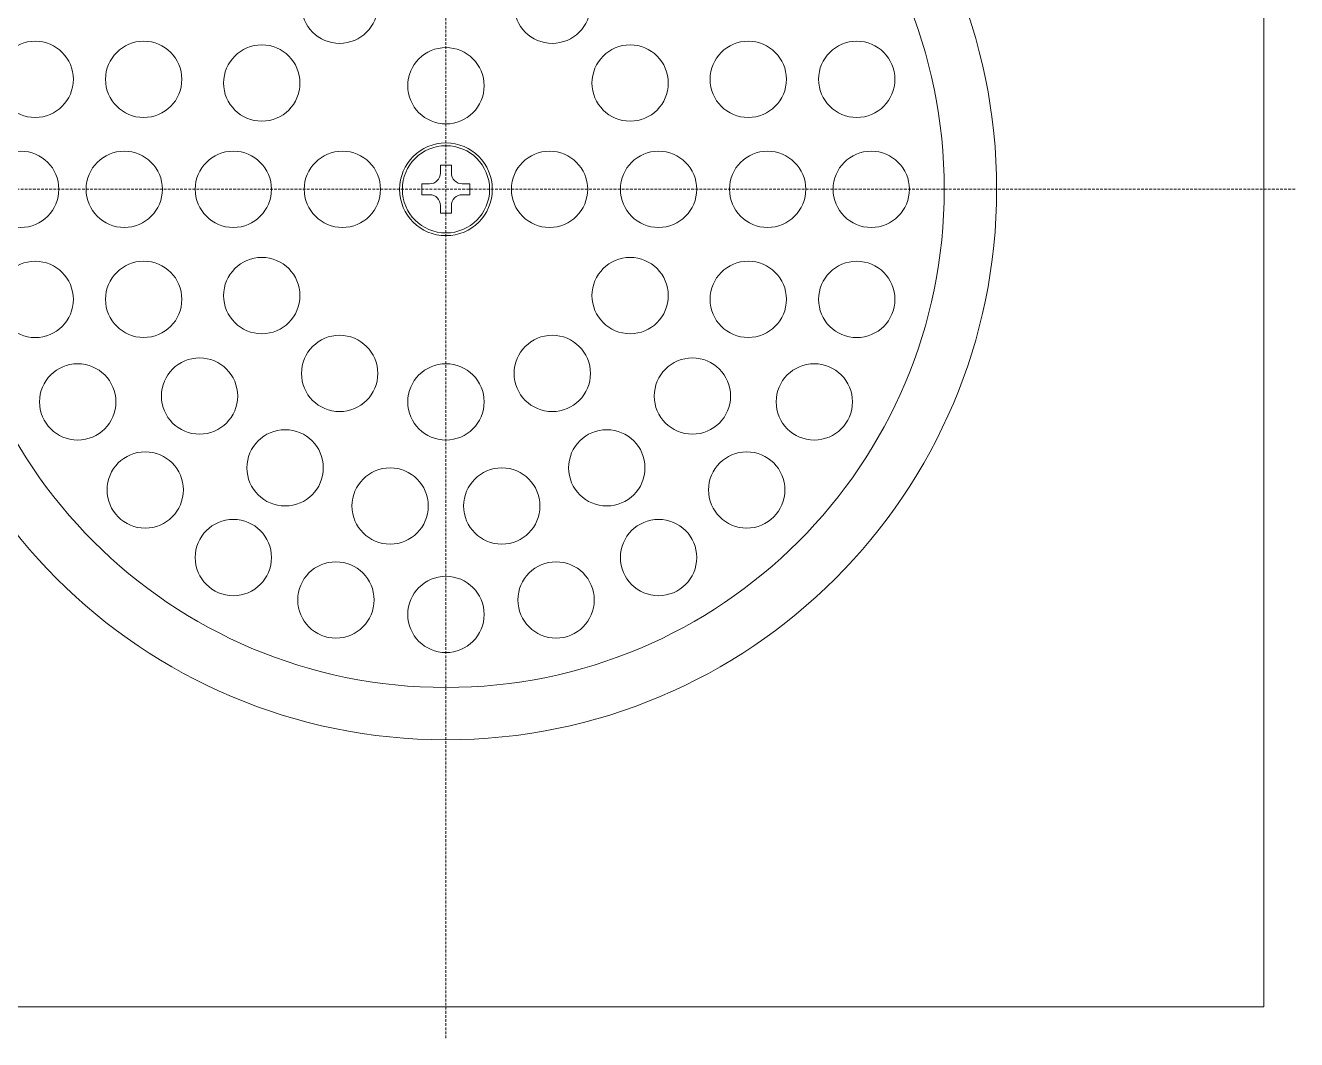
# Model space of a CAD drawing. Header units: millimetres. Extents: x -8913 to 62688, y -13000 to 43000.
# Drawn here: x 39616 to 39732.6, y 16862 to 16955.1 of the extents above; entities that cross this region are included whole.
import ezdxf

# ---------------------------------------------------------------- set-up
doc = ezdxf.new("R2010")
doc.units = ezdxf.units.MM
doc.header["$MEASUREMENT"] = 0
doc.linetypes.add('1735 X DT-5BR-FFP$0$HIDDEN', pattern=[0.375, 0.25, -0.125])
doc.linetypes.add('HIDDEN', pattern=[0.375, 0.25, -0.125])
for name, color, linetype, lineweight in [('1735 X DT-5BR-FFP$0$N--DRAINPOINT', 251, 'Continuous', 18), ('N--DRAINPOINT', 251, 'Continuous', 18), ('Z--X-REF', 7, 'Continuous', 0)]:
    doc.layers.add(name, color=color, linetype=linetype, lineweight=lineweight)

# ---------------------------------------------------------------- blocks, each defined once
blk = doc.blocks.new('1735 X DT-5BR-FFP$0$FD_150x150')
at = {"layer": '1735 X DT-5BR-FFP$0$N--DRAINPOINT', "linetype": '1735 X DT-5BR-FFP$0$HIDDEN'}
for p, q in [((-25969.74, 12847.1), (-25969.74, 12691.1)), ((-26047.74, 12769.1), (-25891.74, 12769.1))]:
    blk.add_line(p, q, dxfattribs=at)
at = {"layer": '1735 X DT-5BR-FFP$0$N--DRAINPOINT', "ltscale": 5}
for p, q in [((-25894.74, 12844.1), (-25894.74, 12694.1)), ((-25970.24, 12771.3), (-25970.24, 12770.6)), ((-25970.24, 12771.3), (-25969.74, 12771.3)), ((-25969.24, 12771.3), (-25969.74, 12771.3)), ((-25969.24, 12771.3), (-25969.24, 12770.6)), ((-25971.94, 12769.6), (-25971.24, 12769.6)), ((-25971.94, 12769.6), (-25971.94, 12768.6)), ((-25967.54, 12769.6), (-25968.24, 12769.6)), ((-25967.54, 12769.6), (-25967.54, 12768.6)), ((-25971.94, 12768.6), (-25971.24, 12768.6)), ((-25967.54, 12768.6), (-25968.24, 12768.6)), ((-25919.24, 12769.1), (-25919.24, 12769.1)), ((-25970.24, 12767.6), (-25970.24, 12766.9)), ((-25970.24, 12766.9), (-25969.74, 12766.9)), ((-25969.24, 12766.9), (-25969.74, 12766.9)), ((-25969.24, 12767.6), (-25969.24, 12766.9)), ((-25894.74, 12694.1), (-25969.74, 12694.1)), ((-25917.24, 12694.1), (-25917.24, 12694.1))]:
    blk.add_line(p, q, dxfattribs=at)
at = {"layer": '1735 X DT-5BR-FFP$0$N--DRAINPOINT', "ltscale": 0.1}
for p, q in [((-25894.74, 12716.6), (-25894.74, 12716.6)), ((-26044.74, 12694.1), (-25969.74, 12694.1))]:
    blk.add_line(p, q, dxfattribs=at)
at = {"layer": '1735 X DT-5BR-FFP$0$N--DRAINPOINT', "ltscale": 5}
for points, knots in [([(-25969.74, 12819.6), (-25997.63, 12819.6), (-26020.24, 12796.99), (-26020.24, 12769.1), (-26020.24, 12741.21), (-25997.63, 12718.6), (-25969.74, 12718.6)], [0, 0, 0, 0, 1, 1, 1, 2, 2, 2, 2]), ([(-25969.74, 12718.6), (-25941.85, 12718.6), (-25919.24, 12741.21), (-25919.24, 12769.1), (-25919.24, 12796.99), (-25941.85, 12819.6), (-25969.74, 12819.6)], [0, 0, 0, 0, 1, 1, 1, 2, 2, 2, 2]), ([(-26015.44, 12769.1), (-26015.44, 12743.86), (-25994.98, 12723.4), (-25969.74, 12723.4), (-25944.5, 12723.4), (-25924.04, 12743.86), (-25924.04, 12769.1), (-25924.04, 12794.34), (-25944.5, 12814.8), (-25969.74, 12814.8), (-25994.98, 12814.8), (-26015.44, 12794.34), (-26015.44, 12769.1), (-26015.44, 12769.1), (-26015.44, 12769.1), (-26015.44, 12769.1)], [0, 0, 0, 0, 1, 1, 1, 2, 2, 2, 3, 3, 3, 4, 4, 4, 5, 5, 5, 5]), ([(-25982.99, 12785.98), (-25982.99, 12784.05), (-25981.42, 12782.49), (-25979.49, 12782.49), (-25977.56, 12782.49), (-25975.99, 12784.05), (-25975.99, 12785.98), (-25975.99, 12787.92), (-25977.56, 12789.48), (-25979.49, 12789.48), (-25981.42, 12789.48), (-25982.99, 12787.92), (-25982.99, 12785.98), (-25982.99, 12785.98), (-25982.99, 12785.98), (-25982.99, 12785.98)], [0, 0, 0, 0, 1, 1, 1, 2, 2, 2, 3, 3, 3, 4, 4, 4, 5, 5, 5, 5]), ([(-25963.49, 12785.98), (-25963.49, 12784.05), (-25961.92, 12782.49), (-25959.99, 12782.49), (-25958.05, 12782.49), (-25956.49, 12784.05), (-25956.49, 12785.98), (-25956.49, 12787.92), (-25958.05, 12789.48), (-25959.99, 12789.48), (-25961.92, 12789.48), (-25963.49, 12787.92), (-25963.49, 12785.98), (-25963.49, 12785.98), (-25963.49, 12785.98), (-25963.49, 12785.98)], [0, 0, 0, 0, 1, 1, 1, 2, 2, 2, 3, 3, 3, 4, 4, 4, 5, 5, 5, 5]), ([(-26010.91, 12779.19), (-26010.91, 12777.26), (-26009.34, 12775.69), (-26007.41, 12775.69), (-26005.48, 12775.69), (-26003.91, 12777.26), (-26003.91, 12779.19), (-26003.91, 12781.12), (-26005.48, 12782.69), (-26007.41, 12782.69), (-26009.34, 12782.69), (-26010.91, 12781.12), (-26010.91, 12779.19), (-26010.91, 12779.19), (-26010.91, 12779.19), (-26010.91, 12779.19)], [0, 0, 0, 0, 1, 1, 1, 2, 2, 2, 3, 3, 3, 4, 4, 4, 5, 5, 5, 5]), ([(-26000.96, 12779.19), (-26000.96, 12777.25), (-25999.39, 12775.69), (-25997.46, 12775.69), (-25995.52, 12775.69), (-25993.96, 12777.25), (-25993.96, 12779.19), (-25993.96, 12781.12), (-25995.52, 12782.69), (-25997.46, 12782.69), (-25999.39, 12782.69), (-26000.96, 12781.12), (-26000.96, 12779.19), (-26000.96, 12779.19), (-26000.96, 12779.19), (-26000.96, 12779.19)], [0, 0, 0, 0, 1, 1, 1, 2, 2, 2, 3, 3, 3, 4, 4, 4, 5, 5, 5, 5]), ([(-25990.13, 12778.85), (-25990.13, 12776.91), (-25988.56, 12775.35), (-25986.63, 12775.35), (-25984.69, 12775.35), (-25983.13, 12776.91), (-25983.13, 12778.85), (-25983.13, 12780.78), (-25984.69, 12782.35), (-25986.63, 12782.35), (-25988.56, 12782.35), (-25990.13, 12780.78), (-25990.13, 12778.85), (-25990.13, 12778.85), (-25990.13, 12778.85), (-25990.13, 12778.85)], [0, 0, 0, 0, 1, 1, 1, 2, 2, 2, 3, 3, 3, 4, 4, 4, 5, 5, 5, 5]), ([(-25973.24, 12778.6), (-25973.24, 12776.67), (-25971.67, 12775.1), (-25969.74, 12775.1), (-25967.81, 12775.1), (-25966.24, 12776.67), (-25966.24, 12778.6), (-25966.24, 12780.53), (-25967.81, 12782.1), (-25969.74, 12782.1), (-25971.67, 12782.1), (-25973.24, 12780.53), (-25973.24, 12778.6), (-25973.24, 12778.6), (-25973.24, 12778.6), (-25973.24, 12778.6)], [0, 0, 0, 0, 1, 1, 1, 2, 2, 2, 3, 3, 3, 4, 4, 4, 5, 5, 5, 5]), ([(-25956.35, 12778.85), (-25956.35, 12776.91), (-25954.78, 12775.35), (-25952.85, 12775.35), (-25950.92, 12775.35), (-25949.35, 12776.91), (-25949.35, 12778.85), (-25949.35, 12780.78), (-25950.92, 12782.35), (-25952.85, 12782.35), (-25954.78, 12782.35), (-25956.35, 12780.78), (-25956.35, 12778.85), (-25956.35, 12778.85), (-25956.35, 12778.85), (-25956.35, 12778.85)], [0, 0, 0, 0, 1, 1, 1, 2, 2, 2, 3, 3, 3, 4, 4, 4, 5, 5, 5, 5]), ([(-25945.52, 12779.19), (-25945.52, 12777.25), (-25943.95, 12775.69), (-25942.02, 12775.69), (-25940.08, 12775.69), (-25938.52, 12777.25), (-25938.52, 12779.19), (-25938.52, 12781.12), (-25940.08, 12782.69), (-25942.02, 12782.69), (-25943.95, 12782.69), (-25945.52, 12781.12), (-25945.52, 12779.19), (-25945.52, 12779.19), (-25945.52, 12779.19), (-25945.52, 12779.19)], [0, 0, 0, 0, 1, 1, 1, 2, 2, 2, 3, 3, 3, 4, 4, 4, 5, 5, 5, 5]), ([(-25935.57, 12779.19), (-25935.57, 12777.26), (-25934, 12775.69), (-25932.07, 12775.69), (-25930.13, 12775.69), (-25928.57, 12777.26), (-25928.57, 12779.19), (-25928.57, 12781.12), (-25930.13, 12782.69), (-25932.07, 12782.69), (-25934, 12782.69), (-25935.57, 12781.12), (-25935.57, 12779.19), (-25935.57, 12779.19), (-25935.57, 12779.19), (-25935.57, 12779.19)], [0, 0, 0, 0, 1, 1, 1, 2, 2, 2, 3, 3, 3, 4, 4, 4, 5, 5, 5, 5]), ([(-25973.99, 12769.1), (-25973.99, 12766.75), (-25972.08, 12764.85), (-25969.74, 12764.85), (-25967.39, 12764.85), (-25965.49, 12766.75), (-25965.49, 12769.1), (-25965.49, 12771.44), (-25967.39, 12773.35), (-25969.74, 12773.35), (-25972.08, 12773.35), (-25973.99, 12771.44), (-25973.99, 12769.1), (-25973.99, 12769.1), (-25973.99, 12769.1), (-25973.99, 12769.1)], [0, 0, 0, 0, 1, 1, 1, 2, 2, 2, 3, 3, 3, 4, 4, 4, 5, 5, 5, 5]), ([(-25973.74, 12769.1), (-25973.74, 12766.89), (-25971.95, 12765.1), (-25969.74, 12765.1), (-25967.53, 12765.1), (-25965.74, 12766.89), (-25965.74, 12769.1), (-25965.74, 12771.31), (-25967.53, 12773.1), (-25969.74, 12773.1), (-25971.95, 12773.1), (-25973.74, 12771.31), (-25973.74, 12769.1), (-25973.74, 12769.1), (-25973.74, 12769.1), (-25973.74, 12769.1)], [0, 0, 0, 0, 1, 1, 1, 2, 2, 2, 3, 3, 3, 4, 4, 4, 5, 5, 5, 5]), ([(-26012.24, 12769.1), (-26012.24, 12767.17), (-26010.67, 12765.6), (-26008.74, 12765.6), (-26006.8, 12765.6), (-26005.24, 12767.17), (-26005.24, 12769.1), (-26005.24, 12771.03), (-26006.8, 12772.6), (-26008.74, 12772.6), (-26010.67, 12772.6), (-26012.24, 12771.03), (-26012.24, 12769.1), (-26012.24, 12769.1), (-26012.24, 12769.1), (-26012.24, 12769.1)], [0, 0, 0, 0, 1, 1, 1, 2, 2, 2, 3, 3, 3, 4, 4, 4, 5, 5, 5, 5]), ([(-26002.74, 12769.1), (-26002.74, 12767.17), (-26001.17, 12765.6), (-25999.24, 12765.6), (-25997.31, 12765.6), (-25995.74, 12767.17), (-25995.74, 12769.1), (-25995.74, 12771.03), (-25997.31, 12772.6), (-25999.24, 12772.6), (-26001.17, 12772.6), (-26002.74, 12771.03), (-26002.74, 12769.1), (-26002.74, 12769.1), (-26002.74, 12769.1), (-26002.74, 12769.1)], [0, 0, 0, 0, 1, 1, 1, 2, 2, 2, 3, 3, 3, 4, 4, 4, 5, 5, 5, 5]), ([(-25992.74, 12769.1), (-25992.74, 12767.17), (-25991.17, 12765.6), (-25989.24, 12765.6), (-25987.3, 12765.6), (-25985.74, 12767.17), (-25985.74, 12769.1), (-25985.74, 12771.03), (-25987.3, 12772.6), (-25989.24, 12772.6), (-25991.17, 12772.6), (-25992.74, 12771.03), (-25992.74, 12769.1), (-25992.74, 12769.1), (-25992.74, 12769.1), (-25992.74, 12769.1)], [0, 0, 0, 0, 1, 1, 1, 2, 2, 2, 3, 3, 3, 4, 4, 4, 5, 5, 5, 5]), ([(-25982.74, 12769.1), (-25982.74, 12767.17), (-25981.17, 12765.6), (-25979.24, 12765.6), (-25977.3, 12765.6), (-25975.74, 12767.17), (-25975.74, 12769.1), (-25975.74, 12771.03), (-25977.3, 12772.6), (-25979.24, 12772.6), (-25981.17, 12772.6), (-25982.74, 12771.03), (-25982.74, 12769.1), (-25982.74, 12769.1), (-25982.74, 12769.1), (-25982.74, 12769.1)], [0, 0, 0, 0, 1, 1, 1, 2, 2, 2, 3, 3, 3, 4, 4, 4, 5, 5, 5, 5]), ([(-25963.74, 12769.1), (-25963.74, 12767.17), (-25962.17, 12765.6), (-25960.24, 12765.6), (-25958.31, 12765.6), (-25956.74, 12767.17), (-25956.74, 12769.1), (-25956.74, 12771.03), (-25958.31, 12772.6), (-25960.24, 12772.6), (-25962.17, 12772.6), (-25963.74, 12771.03), (-25963.74, 12769.1), (-25963.74, 12769.1), (-25963.74, 12769.1), (-25963.74, 12769.1)], [0, 0, 0, 0, 1, 1, 1, 2, 2, 2, 3, 3, 3, 4, 4, 4, 5, 5, 5, 5]), ([(-25953.74, 12769.1), (-25953.74, 12767.17), (-25952.17, 12765.6), (-25950.24, 12765.6), (-25948.3, 12765.6), (-25946.74, 12767.17), (-25946.74, 12769.1), (-25946.74, 12771.03), (-25948.3, 12772.6), (-25950.24, 12772.6), (-25952.17, 12772.6), (-25953.74, 12771.03), (-25953.74, 12769.1), (-25953.74, 12769.1), (-25953.74, 12769.1), (-25953.74, 12769.1)], [0, 0, 0, 0, 1, 1, 1, 2, 2, 2, 3, 3, 3, 4, 4, 4, 5, 5, 5, 5]), ([(-25943.74, 12769.1), (-25943.74, 12767.17), (-25942.17, 12765.6), (-25940.24, 12765.6), (-25938.31, 12765.6), (-25936.74, 12767.17), (-25936.74, 12769.1), (-25936.74, 12771.03), (-25938.31, 12772.6), (-25940.24, 12772.6), (-25942.17, 12772.6), (-25943.74, 12771.03), (-25943.74, 12769.1), (-25943.74, 12769.1), (-25943.74, 12769.1), (-25943.74, 12769.1)], [0, 0, 0, 0, 1, 1, 1, 2, 2, 2, 3, 3, 3, 4, 4, 4, 5, 5, 5, 5]), ([(-25934.24, 12769.1), (-25934.24, 12767.17), (-25932.67, 12765.6), (-25930.74, 12765.6), (-25928.81, 12765.6), (-25927.24, 12767.17), (-25927.24, 12769.1), (-25927.24, 12771.03), (-25928.81, 12772.6), (-25930.74, 12772.6), (-25932.67, 12772.6), (-25934.24, 12771.03), (-25934.24, 12769.1), (-25934.24, 12769.1), (-25934.24, 12769.1), (-25934.24, 12769.1)], [0, 0, 0, 0, 1, 1, 1, 2, 2, 2, 3, 3, 3, 4, 4, 4, 5, 5, 5, 5]), ([(-26010.91, 12759), (-26010.91, 12757.07), (-26009.34, 12755.5), (-26007.41, 12755.5), (-26005.48, 12755.5), (-26003.91, 12757.07), (-26003.91, 12759), (-26003.91, 12760.94), (-26005.48, 12762.5), (-26007.41, 12762.5), (-26009.34, 12762.5), (-26010.91, 12760.94), (-26010.91, 12759), (-26010.91, 12759), (-26010.91, 12759), (-26010.91, 12759)], [0, 0, 0, 0, 1, 1, 1, 2, 2, 2, 3, 3, 3, 4, 4, 4, 5, 5, 5, 5]), ([(-26000.96, 12759.01), (-26000.96, 12757.07), (-25999.39, 12755.51), (-25997.46, 12755.51), (-25995.52, 12755.51), (-25993.96, 12757.07), (-25993.96, 12759.01), (-25993.96, 12760.94), (-25995.52, 12762.51), (-25997.46, 12762.51), (-25999.39, 12762.51), (-26000.96, 12760.94), (-26000.96, 12759.01), (-26000.96, 12759.01), (-26000.96, 12759.01), (-26000.96, 12759.01)], [0, 0, 0, 0, 1, 1, 1, 2, 2, 2, 3, 3, 3, 4, 4, 4, 5, 5, 5, 5]), ([(-25990.13, 12759.35), (-25990.13, 12757.41), (-25988.56, 12755.85), (-25986.63, 12755.85), (-25984.69, 12755.85), (-25983.13, 12757.41), (-25983.13, 12759.35), (-25983.13, 12761.28), (-25984.69, 12762.85), (-25986.63, 12762.85), (-25988.56, 12762.85), (-25990.13, 12761.28), (-25990.13, 12759.35), (-25990.13, 12759.35), (-25990.13, 12759.35), (-25990.13, 12759.35)], [0, 0, 0, 0, 1, 1, 1, 2, 2, 2, 3, 3, 3, 4, 4, 4, 5, 5, 5, 5]), ([(-25956.35, 12759.35), (-25956.35, 12757.41), (-25954.78, 12755.85), (-25952.85, 12755.85), (-25950.92, 12755.85), (-25949.35, 12757.41), (-25949.35, 12759.35), (-25949.35, 12761.28), (-25950.92, 12762.85), (-25952.85, 12762.85), (-25954.78, 12762.85), (-25956.35, 12761.28), (-25956.35, 12759.35), (-25956.35, 12759.35), (-25956.35, 12759.35), (-25956.35, 12759.35)], [0, 0, 0, 0, 1, 1, 1, 2, 2, 2, 3, 3, 3, 4, 4, 4, 5, 5, 5, 5]), ([(-25945.52, 12759.01), (-25945.52, 12757.07), (-25943.95, 12755.51), (-25942.02, 12755.51), (-25940.08, 12755.51), (-25938.52, 12757.07), (-25938.52, 12759.01), (-25938.52, 12760.94), (-25940.08, 12762.51), (-25942.02, 12762.51), (-25943.95, 12762.51), (-25945.52, 12760.94), (-25945.52, 12759.01), (-25945.52, 12759.01), (-25945.52, 12759.01), (-25945.52, 12759.01)], [0, 0, 0, 0, 1, 1, 1, 2, 2, 2, 3, 3, 3, 4, 4, 4, 5, 5, 5, 5]), ([(-25935.57, 12759), (-25935.57, 12757.07), (-25934, 12755.5), (-25932.07, 12755.5), (-25930.13, 12755.5), (-25928.57, 12757.07), (-25928.57, 12759), (-25928.57, 12760.94), (-25930.13, 12762.5), (-25932.07, 12762.5), (-25934, 12762.5), (-25935.57, 12760.94), (-25935.57, 12759), (-25935.57, 12759), (-25935.57, 12759), (-25935.57, 12759)], [0, 0, 0, 0, 1, 1, 1, 2, 2, 2, 3, 3, 3, 4, 4, 4, 5, 5, 5, 5]), ([(-25982.99, 12752.21), (-25982.99, 12750.28), (-25981.42, 12748.71), (-25979.49, 12748.71), (-25977.56, 12748.71), (-25975.99, 12750.28), (-25975.99, 12752.21), (-25975.99, 12754.14), (-25977.56, 12755.71), (-25979.49, 12755.71), (-25981.42, 12755.71), (-25982.99, 12754.14), (-25982.99, 12752.21), (-25982.99, 12752.21), (-25982.99, 12752.21), (-25982.99, 12752.21)], [0, 0, 0, 0, 1, 1, 1, 2, 2, 2, 3, 3, 3, 4, 4, 4, 5, 5, 5, 5]), ([(-25963.49, 12752.21), (-25963.49, 12750.28), (-25961.92, 12748.71), (-25959.99, 12748.71), (-25958.05, 12748.71), (-25956.49, 12750.28), (-25956.49, 12752.21), (-25956.49, 12754.14), (-25958.05, 12755.71), (-25959.99, 12755.71), (-25961.92, 12755.71), (-25963.49, 12754.14), (-25963.49, 12752.21), (-25963.49, 12752.21), (-25963.49, 12752.21), (-25963.49, 12752.21)], [0, 0, 0, 0, 1, 1, 1, 2, 2, 2, 3, 3, 3, 4, 4, 4, 5, 5, 5, 5]), ([(-26007.01, 12749.6), (-26007.01, 12747.66), (-26005.45, 12746.1), (-26003.51, 12746.1), (-26001.58, 12746.1), (-26000.01, 12747.66), (-26000.01, 12749.6), (-26000.01, 12751.53), (-26001.58, 12753.1), (-26003.51, 12753.1), (-26005.45, 12753.1), (-26007.01, 12751.53), (-26007.01, 12749.6), (-26007.01, 12749.6), (-26007.01, 12749.6), (-26007.01, 12749.6)], [0, 0, 0, 0, 1, 1, 1, 2, 2, 2, 3, 3, 3, 4, 4, 4, 5, 5, 5, 5]), ([(-25995.83, 12750.13), (-25995.83, 12748.2), (-25994.27, 12746.64), (-25992.33, 12746.64), (-25990.4, 12746.64), (-25988.84, 12748.2), (-25988.84, 12750.13), (-25988.84, 12752.07), (-25990.4, 12753.63), (-25992.33, 12753.63), (-25994.27, 12753.63), (-25995.83, 12752.07), (-25995.83, 12750.13), (-25995.83, 12750.13), (-25995.83, 12750.13), (-25995.83, 12750.13)], [0, 0, 0, 0, 1, 1, 1, 2, 2, 2, 3, 3, 3, 4, 4, 4, 5, 5, 5, 5]), ([(-25973.24, 12749.6), (-25973.24, 12747.66), (-25971.67, 12746.1), (-25969.74, 12746.1), (-25967.81, 12746.1), (-25966.24, 12747.66), (-25966.24, 12749.6), (-25966.24, 12751.53), (-25967.81, 12753.1), (-25969.74, 12753.1), (-25971.67, 12753.1), (-25973.24, 12751.53), (-25973.24, 12749.6), (-25973.24, 12749.6), (-25973.24, 12749.6), (-25973.24, 12749.6)], [0, 0, 0, 0, 1, 1, 1, 2, 2, 2, 3, 3, 3, 4, 4, 4, 5, 5, 5, 5]), ([(-25950.64, 12750.13), (-25950.64, 12748.2), (-25949.07, 12746.64), (-25947.14, 12746.64), (-25945.21, 12746.64), (-25943.64, 12748.2), (-25943.64, 12750.13), (-25943.64, 12752.07), (-25945.21, 12753.63), (-25947.14, 12753.63), (-25949.07, 12753.63), (-25950.64, 12752.07), (-25950.64, 12750.13), (-25950.64, 12750.13), (-25950.64, 12750.13), (-25950.64, 12750.13)], [0, 0, 0, 0, 1, 1, 1, 2, 2, 2, 3, 3, 3, 4, 4, 4, 5, 5, 5, 5]), ([(-25939.46, 12749.6), (-25939.46, 12747.66), (-25937.9, 12746.1), (-25935.96, 12746.1), (-25934.03, 12746.1), (-25932.46, 12747.66), (-25932.46, 12749.6), (-25932.46, 12751.53), (-25934.03, 12753.1), (-25935.96, 12753.1), (-25937.9, 12753.1), (-25939.46, 12751.53), (-25939.46, 12749.6), (-25939.46, 12749.6), (-25939.46, 12749.6), (-25939.46, 12749.6)], [0, 0, 0, 0, 1, 1, 1, 2, 2, 2, 3, 3, 3, 4, 4, 4, 5, 5, 5, 5]), ([(-25987.99, 12743.55), (-25987.99, 12741.62), (-25986.42, 12740.05), (-25984.49, 12740.05), (-25982.55, 12740.05), (-25980.99, 12741.62), (-25980.99, 12743.55), (-25980.99, 12745.48), (-25982.55, 12747.05), (-25984.49, 12747.05), (-25986.42, 12747.05), (-25987.99, 12745.48), (-25987.99, 12743.55), (-25987.99, 12743.55), (-25987.99, 12743.55), (-25987.99, 12743.55)], [0, 0, 0, 0, 1, 1, 1, 2, 2, 2, 3, 3, 3, 4, 4, 4, 5, 5, 5, 5]), ([(-25958.49, 12743.55), (-25958.49, 12741.62), (-25956.92, 12740.05), (-25954.99, 12740.05), (-25953.06, 12740.05), (-25951.49, 12741.62), (-25951.49, 12743.55), (-25951.49, 12745.48), (-25953.06, 12747.05), (-25954.99, 12747.05), (-25956.92, 12747.05), (-25958.49, 12745.48), (-25958.49, 12743.55), (-25958.49, 12743.55), (-25958.49, 12743.55), (-25958.49, 12743.55)], [0, 0, 0, 0, 1, 1, 1, 2, 2, 2, 3, 3, 3, 4, 4, 4, 5, 5, 5, 5]), ([(-26000.82, 12741.52), (-26000.82, 12739.59), (-25999.25, 12738.02), (-25997.32, 12738.02), (-25995.38, 12738.02), (-25993.82, 12739.59), (-25993.82, 12741.52), (-25993.82, 12743.45), (-25995.38, 12745.02), (-25997.32, 12745.02), (-25999.25, 12745.02), (-26000.82, 12743.45), (-26000.82, 12741.52), (-26000.82, 12741.52), (-26000.82, 12741.52), (-26000.82, 12741.52)], [0, 0, 0, 0, 1, 1, 1, 2, 2, 2, 3, 3, 3, 4, 4, 4, 5, 5, 5, 5]), ([(-25945.66, 12741.52), (-25945.66, 12739.59), (-25944.09, 12738.02), (-25942.16, 12738.02), (-25940.23, 12738.02), (-25938.66, 12739.59), (-25938.66, 12741.52), (-25938.66, 12743.45), (-25940.23, 12745.02), (-25942.16, 12745.02), (-25944.09, 12745.02), (-25945.66, 12743.45), (-25945.66, 12741.52), (-25945.66, 12741.52), (-25945.66, 12741.52), (-25945.66, 12741.52)], [0, 0, 0, 0, 1, 1, 1, 2, 2, 2, 3, 3, 3, 4, 4, 4, 5, 5, 5, 5]), ([(-25978.36, 12740.05), (-25978.36, 12738.11), (-25976.79, 12736.55), (-25974.86, 12736.55), (-25972.93, 12736.55), (-25971.36, 12738.11), (-25971.36, 12740.05), (-25971.36, 12741.98), (-25972.93, 12743.55), (-25974.86, 12743.55), (-25976.79, 12743.55), (-25978.36, 12741.98), (-25978.36, 12740.05), (-25978.36, 12740.05), (-25978.36, 12740.05), (-25978.36, 12740.05)], [0, 0, 0, 0, 1, 1, 1, 2, 2, 2, 3, 3, 3, 4, 4, 4, 5, 5, 5, 5]), ([(-25968.12, 12740.05), (-25968.12, 12738.11), (-25966.55, 12736.55), (-25964.62, 12736.55), (-25962.68, 12736.55), (-25961.12, 12738.11), (-25961.12, 12740.05), (-25961.12, 12741.98), (-25962.68, 12743.55), (-25964.62, 12743.55), (-25966.55, 12743.55), (-25968.12, 12741.98), (-25968.12, 12740.05), (-25968.12, 12740.05), (-25968.12, 12740.05), (-25968.12, 12740.05)], [0, 0, 0, 0, 1, 1, 1, 2, 2, 2, 3, 3, 3, 4, 4, 4, 5, 5, 5, 5]), ([(-25992.74, 12735.32), (-25992.74, 12733.39), (-25991.17, 12731.82), (-25989.24, 12731.82), (-25987.3, 12731.82), (-25985.74, 12733.39), (-25985.74, 12735.32), (-25985.74, 12737.25), (-25987.3, 12738.82), (-25989.24, 12738.82), (-25991.17, 12738.82), (-25992.74, 12737.25), (-25992.74, 12735.32), (-25992.74, 12735.32), (-25992.74, 12735.32), (-25992.74, 12735.32)], [0, 0, 0, 0, 1, 1, 1, 2, 2, 2, 3, 3, 3, 4, 4, 4, 5, 5, 5, 5]), ([(-25953.74, 12735.32), (-25953.74, 12733.39), (-25952.17, 12731.82), (-25950.24, 12731.82), (-25948.3, 12731.82), (-25946.74, 12733.39), (-25946.74, 12735.32), (-25946.74, 12737.25), (-25948.3, 12738.82), (-25950.24, 12738.82), (-25952.17, 12738.82), (-25953.74, 12737.25), (-25953.74, 12735.32), (-25953.74, 12735.32), (-25953.74, 12735.32), (-25953.74, 12735.32)], [0, 0, 0, 0, 1, 1, 1, 2, 2, 2, 3, 3, 3, 4, 4, 4, 5, 5, 5, 5]), ([(-25983.33, 12731.43), (-25983.33, 12729.49), (-25981.77, 12727.93), (-25979.83, 12727.93), (-25977.9, 12727.93), (-25976.33, 12729.49), (-25976.33, 12731.43), (-25976.33, 12733.36), (-25977.9, 12734.93), (-25979.83, 12734.93), (-25981.77, 12734.93), (-25983.33, 12733.36), (-25983.33, 12731.43), (-25983.33, 12731.43), (-25983.33, 12731.43), (-25983.33, 12731.43)], [0, 0, 0, 0, 1, 1, 1, 2, 2, 2, 3, 3, 3, 4, 4, 4, 5, 5, 5, 5]), ([(-25963.14, 12731.43), (-25963.14, 12729.49), (-25961.58, 12727.93), (-25959.64, 12727.93), (-25957.71, 12727.93), (-25956.14, 12729.49), (-25956.14, 12731.43), (-25956.14, 12733.36), (-25957.71, 12734.93), (-25959.64, 12734.93), (-25961.58, 12734.93), (-25963.14, 12733.36), (-25963.14, 12731.43), (-25963.14, 12731.43), (-25963.14, 12731.43), (-25963.14, 12731.43)], [0, 0, 0, 0, 1, 1, 1, 2, 2, 2, 3, 3, 3, 4, 4, 4, 5, 5, 5, 5]), ([(-25973.24, 12730.1), (-25973.24, 12728.17), (-25971.67, 12726.6), (-25969.74, 12726.6), (-25967.81, 12726.6), (-25966.24, 12728.17), (-25966.24, 12730.1), (-25966.24, 12732.03), (-25967.81, 12733.6), (-25969.74, 12733.6), (-25971.67, 12733.6), (-25973.24, 12732.03), (-25973.24, 12730.1), (-25973.24, 12730.1), (-25973.24, 12730.1), (-25973.24, 12730.1)], [0, 0, 0, 0, 1, 1, 1, 2, 2, 2, 3, 3, 3, 4, 4, 4, 5, 5, 5, 5])]:
    blk.add_open_spline(points, degree=3, knots=knots, dxfattribs=at)
for points in [[(-25971.24, 12769.6), (-25970.69, 12769.6), (-25970.24, 12770.05), (-25970.24, 12770.6)], [(-25969.24, 12770.6), (-25969.24, 12770.05), (-25968.79, 12769.6), (-25968.24, 12769.6)], [(-25970.24, 12767.6), (-25970.24, 12768.15), (-25970.69, 12768.6), (-25971.24, 12768.6)], [(-25968.24, 12768.6), (-25968.79, 12768.6), (-25969.24, 12768.15), (-25969.24, 12767.6)]]:
    blk.add_open_spline(points, degree=3, dxfattribs=at)
blk = doc.blocks.new('1735 X DT-5BR-FFP$0$DT FF_DRAIN POINT')
at = {"layer": '1735 X DT-5BR-FFP$0$N--DRAINPOINT', "ltscale": 5}
blk.add_blockref('1735 X DT-5BR-FFP$0$FD_150x150', (72470.77, 4260.92), dxfattribs=at)
blk = doc.blocks.new('1735 X DT-5BR-FFP')
at = {"layer": '1735 X DT-5BR-FFP$0$N--DRAINPOINT', "ltscale": 5}
blk.add_blockref('1735 X DT-5BR-FFP$0$DT FF_DRAIN POINT', (-42633.98, -90), dxfattribs=at)
blk = doc.blocks.new('FD_150x150')
at = {"layer": 'N--DRAINPOINT', "linetype": 'HIDDEN'}
for p, q in [((-25969.74, 12847.1), (-25969.74, 12691.1)), ((-26047.74, 12769.1), (-25891.74, 12769.1))]:
    blk.add_line(p, q, dxfattribs=at)
at = {"layer": 'N--DRAINPOINT', "ltscale": 5}
for p, q in [((-25894.74, 12844.1), (-25894.74, 12694.1)), ((-25970.24, 12771.3), (-25970.24, 12770.6)), ((-25970.24, 12771.3), (-25969.74, 12771.3)), ((-25969.24, 12771.3), (-25969.74, 12771.3)), ((-25969.24, 12771.3), (-25969.24, 12770.6)), ((-25971.94, 12769.6), (-25971.24, 12769.6)), ((-25971.94, 12769.6), (-25971.94, 12768.6)), ((-25967.54, 12769.6), (-25968.24, 12769.6)), ((-25967.54, 12769.6), (-25967.54, 12768.6)), ((-25971.94, 12768.6), (-25971.24, 12768.6)), ((-25967.54, 12768.6), (-25968.24, 12768.6)), ((-25919.24, 12769.1), (-25919.24, 12769.1)), ((-25970.24, 12767.6), (-25970.24, 12766.9)), ((-25970.24, 12766.9), (-25969.74, 12766.9)), ((-25969.24, 12766.9), (-25969.74, 12766.9)), ((-25969.24, 12767.6), (-25969.24, 12766.9)), ((-25894.74, 12694.1), (-25969.74, 12694.1)), ((-25917.24, 12694.1), (-25917.24, 12694.1))]:
    blk.add_line(p, q, dxfattribs=at)
at = {"layer": 'N--DRAINPOINT', "ltscale": 0.1}
for p, q in [((-25894.74, 12716.6), (-25894.74, 12716.6)), ((-26044.74, 12694.1), (-25969.74, 12694.1))]:
    blk.add_line(p, q, dxfattribs=at)
at = {"layer": 'N--DRAINPOINT', "ltscale": 5}
for points, knots in [([(-25969.74, 12819.6), (-25997.63, 12819.6), (-26020.24, 12796.99), (-26020.24, 12769.1), (-26020.24, 12741.21), (-25997.63, 12718.6), (-25969.74, 12718.6)], [0, 0, 0, 0, 1, 1, 1, 2, 2, 2, 2]), ([(-25969.74, 12718.6), (-25941.85, 12718.6), (-25919.24, 12741.21), (-25919.24, 12769.1), (-25919.24, 12796.99), (-25941.85, 12819.6), (-25969.74, 12819.6)], [0, 0, 0, 0, 1, 1, 1, 2, 2, 2, 2]), ([(-26015.44, 12769.1), (-26015.44, 12743.86), (-25994.98, 12723.4), (-25969.74, 12723.4), (-25944.5, 12723.4), (-25924.04, 12743.86), (-25924.04, 12769.1), (-25924.04, 12794.34), (-25944.5, 12814.8), (-25969.74, 12814.8), (-25994.98, 12814.8), (-26015.44, 12794.34), (-26015.44, 12769.1), (-26015.44, 12769.1), (-26015.44, 12769.1), (-26015.44, 12769.1)], [0, 0, 0, 0, 1, 1, 1, 2, 2, 2, 3, 3, 3, 4, 4, 4, 5, 5, 5, 5]), ([(-25982.99, 12785.98), (-25982.99, 12784.05), (-25981.42, 12782.49), (-25979.49, 12782.49), (-25977.56, 12782.49), (-25975.99, 12784.05), (-25975.99, 12785.98), (-25975.99, 12787.92), (-25977.56, 12789.48), (-25979.49, 12789.48), (-25981.42, 12789.48), (-25982.99, 12787.92), (-25982.99, 12785.98), (-25982.99, 12785.98), (-25982.99, 12785.98), (-25982.99, 12785.98)], [0, 0, 0, 0, 1, 1, 1, 2, 2, 2, 3, 3, 3, 4, 4, 4, 5, 5, 5, 5]), ([(-25963.49, 12785.98), (-25963.49, 12784.05), (-25961.92, 12782.49), (-25959.99, 12782.49), (-25958.05, 12782.49), (-25956.49, 12784.05), (-25956.49, 12785.98), (-25956.49, 12787.92), (-25958.05, 12789.48), (-25959.99, 12789.48), (-25961.92, 12789.48), (-25963.49, 12787.92), (-25963.49, 12785.98), (-25963.49, 12785.98), (-25963.49, 12785.98), (-25963.49, 12785.98)], [0, 0, 0, 0, 1, 1, 1, 2, 2, 2, 3, 3, 3, 4, 4, 4, 5, 5, 5, 5]), ([(-26010.91, 12779.19), (-26010.91, 12777.26), (-26009.34, 12775.69), (-26007.41, 12775.69), (-26005.48, 12775.69), (-26003.91, 12777.26), (-26003.91, 12779.19), (-26003.91, 12781.12), (-26005.48, 12782.69), (-26007.41, 12782.69), (-26009.34, 12782.69), (-26010.91, 12781.12), (-26010.91, 12779.19), (-26010.91, 12779.19), (-26010.91, 12779.19), (-26010.91, 12779.19)], [0, 0, 0, 0, 1, 1, 1, 2, 2, 2, 3, 3, 3, 4, 4, 4, 5, 5, 5, 5]), ([(-26000.96, 12779.19), (-26000.96, 12777.25), (-25999.39, 12775.69), (-25997.46, 12775.69), (-25995.52, 12775.69), (-25993.96, 12777.25), (-25993.96, 12779.19), (-25993.96, 12781.12), (-25995.52, 12782.69), (-25997.46, 12782.69), (-25999.39, 12782.69), (-26000.96, 12781.12), (-26000.96, 12779.19), (-26000.96, 12779.19), (-26000.96, 12779.19), (-26000.96, 12779.19)], [0, 0, 0, 0, 1, 1, 1, 2, 2, 2, 3, 3, 3, 4, 4, 4, 5, 5, 5, 5]), ([(-25990.13, 12778.85), (-25990.13, 12776.91), (-25988.56, 12775.35), (-25986.63, 12775.35), (-25984.69, 12775.35), (-25983.13, 12776.91), (-25983.13, 12778.85), (-25983.13, 12780.78), (-25984.69, 12782.35), (-25986.63, 12782.35), (-25988.56, 12782.35), (-25990.13, 12780.78), (-25990.13, 12778.85), (-25990.13, 12778.85), (-25990.13, 12778.85), (-25990.13, 12778.85)], [0, 0, 0, 0, 1, 1, 1, 2, 2, 2, 3, 3, 3, 4, 4, 4, 5, 5, 5, 5]), ([(-25973.24, 12778.6), (-25973.24, 12776.67), (-25971.67, 12775.1), (-25969.74, 12775.1), (-25967.81, 12775.1), (-25966.24, 12776.67), (-25966.24, 12778.6), (-25966.24, 12780.53), (-25967.81, 12782.1), (-25969.74, 12782.1), (-25971.67, 12782.1), (-25973.24, 12780.53), (-25973.24, 12778.6), (-25973.24, 12778.6), (-25973.24, 12778.6), (-25973.24, 12778.6)], [0, 0, 0, 0, 1, 1, 1, 2, 2, 2, 3, 3, 3, 4, 4, 4, 5, 5, 5, 5]), ([(-25956.35, 12778.85), (-25956.35, 12776.91), (-25954.78, 12775.35), (-25952.85, 12775.35), (-25950.92, 12775.35), (-25949.35, 12776.91), (-25949.35, 12778.85), (-25949.35, 12780.78), (-25950.92, 12782.35), (-25952.85, 12782.35), (-25954.78, 12782.35), (-25956.35, 12780.78), (-25956.35, 12778.85), (-25956.35, 12778.85), (-25956.35, 12778.85), (-25956.35, 12778.85)], [0, 0, 0, 0, 1, 1, 1, 2, 2, 2, 3, 3, 3, 4, 4, 4, 5, 5, 5, 5]), ([(-25945.52, 12779.19), (-25945.52, 12777.25), (-25943.95, 12775.69), (-25942.02, 12775.69), (-25940.08, 12775.69), (-25938.52, 12777.25), (-25938.52, 12779.19), (-25938.52, 12781.12), (-25940.08, 12782.69), (-25942.02, 12782.69), (-25943.95, 12782.69), (-25945.52, 12781.12), (-25945.52, 12779.19), (-25945.52, 12779.19), (-25945.52, 12779.19), (-25945.52, 12779.19)], [0, 0, 0, 0, 1, 1, 1, 2, 2, 2, 3, 3, 3, 4, 4, 4, 5, 5, 5, 5]), ([(-25935.57, 12779.19), (-25935.57, 12777.26), (-25934, 12775.69), (-25932.07, 12775.69), (-25930.13, 12775.69), (-25928.57, 12777.26), (-25928.57, 12779.19), (-25928.57, 12781.12), (-25930.13, 12782.69), (-25932.07, 12782.69), (-25934, 12782.69), (-25935.57, 12781.12), (-25935.57, 12779.19), (-25935.57, 12779.19), (-25935.57, 12779.19), (-25935.57, 12779.19)], [0, 0, 0, 0, 1, 1, 1, 2, 2, 2, 3, 3, 3, 4, 4, 4, 5, 5, 5, 5]), ([(-25973.99, 12769.1), (-25973.99, 12766.75), (-25972.08, 12764.85), (-25969.74, 12764.85), (-25967.39, 12764.85), (-25965.49, 12766.75), (-25965.49, 12769.1), (-25965.49, 12771.44), (-25967.39, 12773.35), (-25969.74, 12773.35), (-25972.08, 12773.35), (-25973.99, 12771.44), (-25973.99, 12769.1), (-25973.99, 12769.1), (-25973.99, 12769.1), (-25973.99, 12769.1)], [0, 0, 0, 0, 1, 1, 1, 2, 2, 2, 3, 3, 3, 4, 4, 4, 5, 5, 5, 5]), ([(-25973.74, 12769.1), (-25973.74, 12766.89), (-25971.95, 12765.1), (-25969.74, 12765.1), (-25967.53, 12765.1), (-25965.74, 12766.89), (-25965.74, 12769.1), (-25965.74, 12771.31), (-25967.53, 12773.1), (-25969.74, 12773.1), (-25971.95, 12773.1), (-25973.74, 12771.31), (-25973.74, 12769.1), (-25973.74, 12769.1), (-25973.74, 12769.1), (-25973.74, 12769.1)], [0, 0, 0, 0, 1, 1, 1, 2, 2, 2, 3, 3, 3, 4, 4, 4, 5, 5, 5, 5]), ([(-26012.24, 12769.1), (-26012.24, 12767.17), (-26010.67, 12765.6), (-26008.74, 12765.6), (-26006.8, 12765.6), (-26005.24, 12767.17), (-26005.24, 12769.1), (-26005.24, 12771.03), (-26006.8, 12772.6), (-26008.74, 12772.6), (-26010.67, 12772.6), (-26012.24, 12771.03), (-26012.24, 12769.1), (-26012.24, 12769.1), (-26012.24, 12769.1), (-26012.24, 12769.1)], [0, 0, 0, 0, 1, 1, 1, 2, 2, 2, 3, 3, 3, 4, 4, 4, 5, 5, 5, 5]), ([(-26002.74, 12769.1), (-26002.74, 12767.17), (-26001.17, 12765.6), (-25999.24, 12765.6), (-25997.31, 12765.6), (-25995.74, 12767.17), (-25995.74, 12769.1), (-25995.74, 12771.03), (-25997.31, 12772.6), (-25999.24, 12772.6), (-26001.17, 12772.6), (-26002.74, 12771.03), (-26002.74, 12769.1), (-26002.74, 12769.1), (-26002.74, 12769.1), (-26002.74, 12769.1)], [0, 0, 0, 0, 1, 1, 1, 2, 2, 2, 3, 3, 3, 4, 4, 4, 5, 5, 5, 5]), ([(-25992.74, 12769.1), (-25992.74, 12767.17), (-25991.17, 12765.6), (-25989.24, 12765.6), (-25987.3, 12765.6), (-25985.74, 12767.17), (-25985.74, 12769.1), (-25985.74, 12771.03), (-25987.3, 12772.6), (-25989.24, 12772.6), (-25991.17, 12772.6), (-25992.74, 12771.03), (-25992.74, 12769.1), (-25992.74, 12769.1), (-25992.74, 12769.1), (-25992.74, 12769.1)], [0, 0, 0, 0, 1, 1, 1, 2, 2, 2, 3, 3, 3, 4, 4, 4, 5, 5, 5, 5]), ([(-25982.74, 12769.1), (-25982.74, 12767.17), (-25981.17, 12765.6), (-25979.24, 12765.6), (-25977.3, 12765.6), (-25975.74, 12767.17), (-25975.74, 12769.1), (-25975.74, 12771.03), (-25977.3, 12772.6), (-25979.24, 12772.6), (-25981.17, 12772.6), (-25982.74, 12771.03), (-25982.74, 12769.1), (-25982.74, 12769.1), (-25982.74, 12769.1), (-25982.74, 12769.1)], [0, 0, 0, 0, 1, 1, 1, 2, 2, 2, 3, 3, 3, 4, 4, 4, 5, 5, 5, 5]), ([(-25963.74, 12769.1), (-25963.74, 12767.17), (-25962.17, 12765.6), (-25960.24, 12765.6), (-25958.31, 12765.6), (-25956.74, 12767.17), (-25956.74, 12769.1), (-25956.74, 12771.03), (-25958.31, 12772.6), (-25960.24, 12772.6), (-25962.17, 12772.6), (-25963.74, 12771.03), (-25963.74, 12769.1), (-25963.74, 12769.1), (-25963.74, 12769.1), (-25963.74, 12769.1)], [0, 0, 0, 0, 1, 1, 1, 2, 2, 2, 3, 3, 3, 4, 4, 4, 5, 5, 5, 5]), ([(-25953.74, 12769.1), (-25953.74, 12767.17), (-25952.17, 12765.6), (-25950.24, 12765.6), (-25948.3, 12765.6), (-25946.74, 12767.17), (-25946.74, 12769.1), (-25946.74, 12771.03), (-25948.3, 12772.6), (-25950.24, 12772.6), (-25952.17, 12772.6), (-25953.74, 12771.03), (-25953.74, 12769.1), (-25953.74, 12769.1), (-25953.74, 12769.1), (-25953.74, 12769.1)], [0, 0, 0, 0, 1, 1, 1, 2, 2, 2, 3, 3, 3, 4, 4, 4, 5, 5, 5, 5]), ([(-25943.74, 12769.1), (-25943.74, 12767.17), (-25942.17, 12765.6), (-25940.24, 12765.6), (-25938.31, 12765.6), (-25936.74, 12767.17), (-25936.74, 12769.1), (-25936.74, 12771.03), (-25938.31, 12772.6), (-25940.24, 12772.6), (-25942.17, 12772.6), (-25943.74, 12771.03), (-25943.74, 12769.1), (-25943.74, 12769.1), (-25943.74, 12769.1), (-25943.74, 12769.1)], [0, 0, 0, 0, 1, 1, 1, 2, 2, 2, 3, 3, 3, 4, 4, 4, 5, 5, 5, 5]), ([(-25934.24, 12769.1), (-25934.24, 12767.17), (-25932.67, 12765.6), (-25930.74, 12765.6), (-25928.81, 12765.6), (-25927.24, 12767.17), (-25927.24, 12769.1), (-25927.24, 12771.03), (-25928.81, 12772.6), (-25930.74, 12772.6), (-25932.67, 12772.6), (-25934.24, 12771.03), (-25934.24, 12769.1), (-25934.24, 12769.1), (-25934.24, 12769.1), (-25934.24, 12769.1)], [0, 0, 0, 0, 1, 1, 1, 2, 2, 2, 3, 3, 3, 4, 4, 4, 5, 5, 5, 5]), ([(-26010.91, 12759), (-26010.91, 12757.07), (-26009.34, 12755.5), (-26007.41, 12755.5), (-26005.48, 12755.5), (-26003.91, 12757.07), (-26003.91, 12759), (-26003.91, 12760.94), (-26005.48, 12762.5), (-26007.41, 12762.5), (-26009.34, 12762.5), (-26010.91, 12760.94), (-26010.91, 12759), (-26010.91, 12759), (-26010.91, 12759), (-26010.91, 12759)], [0, 0, 0, 0, 1, 1, 1, 2, 2, 2, 3, 3, 3, 4, 4, 4, 5, 5, 5, 5]), ([(-26000.96, 12759.01), (-26000.96, 12757.07), (-25999.39, 12755.51), (-25997.46, 12755.51), (-25995.52, 12755.51), (-25993.96, 12757.07), (-25993.96, 12759.01), (-25993.96, 12760.94), (-25995.52, 12762.51), (-25997.46, 12762.51), (-25999.39, 12762.51), (-26000.96, 12760.94), (-26000.96, 12759.01), (-26000.96, 12759.01), (-26000.96, 12759.01), (-26000.96, 12759.01)], [0, 0, 0, 0, 1, 1, 1, 2, 2, 2, 3, 3, 3, 4, 4, 4, 5, 5, 5, 5]), ([(-25990.13, 12759.35), (-25990.13, 12757.41), (-25988.56, 12755.85), (-25986.63, 12755.85), (-25984.69, 12755.85), (-25983.13, 12757.41), (-25983.13, 12759.35), (-25983.13, 12761.28), (-25984.69, 12762.85), (-25986.63, 12762.85), (-25988.56, 12762.85), (-25990.13, 12761.28), (-25990.13, 12759.35), (-25990.13, 12759.35), (-25990.13, 12759.35), (-25990.13, 12759.35)], [0, 0, 0, 0, 1, 1, 1, 2, 2, 2, 3, 3, 3, 4, 4, 4, 5, 5, 5, 5]), ([(-25956.35, 12759.35), (-25956.35, 12757.41), (-25954.78, 12755.85), (-25952.85, 12755.85), (-25950.92, 12755.85), (-25949.35, 12757.41), (-25949.35, 12759.35), (-25949.35, 12761.28), (-25950.92, 12762.85), (-25952.85, 12762.85), (-25954.78, 12762.85), (-25956.35, 12761.28), (-25956.35, 12759.35), (-25956.35, 12759.35), (-25956.35, 12759.35), (-25956.35, 12759.35)], [0, 0, 0, 0, 1, 1, 1, 2, 2, 2, 3, 3, 3, 4, 4, 4, 5, 5, 5, 5]), ([(-25945.52, 12759.01), (-25945.52, 12757.07), (-25943.95, 12755.51), (-25942.02, 12755.51), (-25940.08, 12755.51), (-25938.52, 12757.07), (-25938.52, 12759.01), (-25938.52, 12760.94), (-25940.08, 12762.51), (-25942.02, 12762.51), (-25943.95, 12762.51), (-25945.52, 12760.94), (-25945.52, 12759.01), (-25945.52, 12759.01), (-25945.52, 12759.01), (-25945.52, 12759.01)], [0, 0, 0, 0, 1, 1, 1, 2, 2, 2, 3, 3, 3, 4, 4, 4, 5, 5, 5, 5]), ([(-25935.57, 12759), (-25935.57, 12757.07), (-25934, 12755.5), (-25932.07, 12755.5), (-25930.13, 12755.5), (-25928.57, 12757.07), (-25928.57, 12759), (-25928.57, 12760.94), (-25930.13, 12762.5), (-25932.07, 12762.5), (-25934, 12762.5), (-25935.57, 12760.94), (-25935.57, 12759), (-25935.57, 12759), (-25935.57, 12759), (-25935.57, 12759)], [0, 0, 0, 0, 1, 1, 1, 2, 2, 2, 3, 3, 3, 4, 4, 4, 5, 5, 5, 5]), ([(-25982.99, 12752.21), (-25982.99, 12750.28), (-25981.42, 12748.71), (-25979.49, 12748.71), (-25977.56, 12748.71), (-25975.99, 12750.28), (-25975.99, 12752.21), (-25975.99, 12754.14), (-25977.56, 12755.71), (-25979.49, 12755.71), (-25981.42, 12755.71), (-25982.99, 12754.14), (-25982.99, 12752.21), (-25982.99, 12752.21), (-25982.99, 12752.21), (-25982.99, 12752.21)], [0, 0, 0, 0, 1, 1, 1, 2, 2, 2, 3, 3, 3, 4, 4, 4, 5, 5, 5, 5]), ([(-25963.49, 12752.21), (-25963.49, 12750.28), (-25961.92, 12748.71), (-25959.99, 12748.71), (-25958.05, 12748.71), (-25956.49, 12750.28), (-25956.49, 12752.21), (-25956.49, 12754.14), (-25958.05, 12755.71), (-25959.99, 12755.71), (-25961.92, 12755.71), (-25963.49, 12754.14), (-25963.49, 12752.21), (-25963.49, 12752.21), (-25963.49, 12752.21), (-25963.49, 12752.21)], [0, 0, 0, 0, 1, 1, 1, 2, 2, 2, 3, 3, 3, 4, 4, 4, 5, 5, 5, 5]), ([(-26007.01, 12749.6), (-26007.01, 12747.66), (-26005.45, 12746.1), (-26003.51, 12746.1), (-26001.58, 12746.1), (-26000.01, 12747.66), (-26000.01, 12749.6), (-26000.01, 12751.53), (-26001.58, 12753.1), (-26003.51, 12753.1), (-26005.45, 12753.1), (-26007.01, 12751.53), (-26007.01, 12749.6), (-26007.01, 12749.6), (-26007.01, 12749.6), (-26007.01, 12749.6)], [0, 0, 0, 0, 1, 1, 1, 2, 2, 2, 3, 3, 3, 4, 4, 4, 5, 5, 5, 5]), ([(-25995.83, 12750.13), (-25995.83, 12748.2), (-25994.27, 12746.64), (-25992.33, 12746.64), (-25990.4, 12746.64), (-25988.84, 12748.2), (-25988.84, 12750.13), (-25988.84, 12752.07), (-25990.4, 12753.63), (-25992.33, 12753.63), (-25994.27, 12753.63), (-25995.83, 12752.07), (-25995.83, 12750.13), (-25995.83, 12750.13), (-25995.83, 12750.13), (-25995.83, 12750.13)], [0, 0, 0, 0, 1, 1, 1, 2, 2, 2, 3, 3, 3, 4, 4, 4, 5, 5, 5, 5]), ([(-25973.24, 12749.6), (-25973.24, 12747.66), (-25971.67, 12746.1), (-25969.74, 12746.1), (-25967.81, 12746.1), (-25966.24, 12747.66), (-25966.24, 12749.6), (-25966.24, 12751.53), (-25967.81, 12753.1), (-25969.74, 12753.1), (-25971.67, 12753.1), (-25973.24, 12751.53), (-25973.24, 12749.6), (-25973.24, 12749.6), (-25973.24, 12749.6), (-25973.24, 12749.6)], [0, 0, 0, 0, 1, 1, 1, 2, 2, 2, 3, 3, 3, 4, 4, 4, 5, 5, 5, 5]), ([(-25950.64, 12750.13), (-25950.64, 12748.2), (-25949.07, 12746.64), (-25947.14, 12746.64), (-25945.21, 12746.64), (-25943.64, 12748.2), (-25943.64, 12750.13), (-25943.64, 12752.07), (-25945.21, 12753.63), (-25947.14, 12753.63), (-25949.07, 12753.63), (-25950.64, 12752.07), (-25950.64, 12750.13), (-25950.64, 12750.13), (-25950.64, 12750.13), (-25950.64, 12750.13)], [0, 0, 0, 0, 1, 1, 1, 2, 2, 2, 3, 3, 3, 4, 4, 4, 5, 5, 5, 5]), ([(-25939.46, 12749.6), (-25939.46, 12747.66), (-25937.9, 12746.1), (-25935.96, 12746.1), (-25934.03, 12746.1), (-25932.46, 12747.66), (-25932.46, 12749.6), (-25932.46, 12751.53), (-25934.03, 12753.1), (-25935.96, 12753.1), (-25937.9, 12753.1), (-25939.46, 12751.53), (-25939.46, 12749.6), (-25939.46, 12749.6), (-25939.46, 12749.6), (-25939.46, 12749.6)], [0, 0, 0, 0, 1, 1, 1, 2, 2, 2, 3, 3, 3, 4, 4, 4, 5, 5, 5, 5]), ([(-25987.99, 12743.55), (-25987.99, 12741.62), (-25986.42, 12740.05), (-25984.49, 12740.05), (-25982.55, 12740.05), (-25980.99, 12741.62), (-25980.99, 12743.55), (-25980.99, 12745.48), (-25982.55, 12747.05), (-25984.49, 12747.05), (-25986.42, 12747.05), (-25987.99, 12745.48), (-25987.99, 12743.55), (-25987.99, 12743.55), (-25987.99, 12743.55), (-25987.99, 12743.55)], [0, 0, 0, 0, 1, 1, 1, 2, 2, 2, 3, 3, 3, 4, 4, 4, 5, 5, 5, 5]), ([(-25958.49, 12743.55), (-25958.49, 12741.62), (-25956.92, 12740.05), (-25954.99, 12740.05), (-25953.06, 12740.05), (-25951.49, 12741.62), (-25951.49, 12743.55), (-25951.49, 12745.48), (-25953.06, 12747.05), (-25954.99, 12747.05), (-25956.92, 12747.05), (-25958.49, 12745.48), (-25958.49, 12743.55), (-25958.49, 12743.55), (-25958.49, 12743.55), (-25958.49, 12743.55)], [0, 0, 0, 0, 1, 1, 1, 2, 2, 2, 3, 3, 3, 4, 4, 4, 5, 5, 5, 5]), ([(-26000.82, 12741.52), (-26000.82, 12739.59), (-25999.25, 12738.02), (-25997.32, 12738.02), (-25995.38, 12738.02), (-25993.82, 12739.59), (-25993.82, 12741.52), (-25993.82, 12743.45), (-25995.38, 12745.02), (-25997.32, 12745.02), (-25999.25, 12745.02), (-26000.82, 12743.45), (-26000.82, 12741.52), (-26000.82, 12741.52), (-26000.82, 12741.52), (-26000.82, 12741.52)], [0, 0, 0, 0, 1, 1, 1, 2, 2, 2, 3, 3, 3, 4, 4, 4, 5, 5, 5, 5]), ([(-25945.66, 12741.52), (-25945.66, 12739.59), (-25944.09, 12738.02), (-25942.16, 12738.02), (-25940.23, 12738.02), (-25938.66, 12739.59), (-25938.66, 12741.52), (-25938.66, 12743.45), (-25940.23, 12745.02), (-25942.16, 12745.02), (-25944.09, 12745.02), (-25945.66, 12743.45), (-25945.66, 12741.52), (-25945.66, 12741.52), (-25945.66, 12741.52), (-25945.66, 12741.52)], [0, 0, 0, 0, 1, 1, 1, 2, 2, 2, 3, 3, 3, 4, 4, 4, 5, 5, 5, 5]), ([(-25978.36, 12740.05), (-25978.36, 12738.11), (-25976.79, 12736.55), (-25974.86, 12736.55), (-25972.93, 12736.55), (-25971.36, 12738.11), (-25971.36, 12740.05), (-25971.36, 12741.98), (-25972.93, 12743.55), (-25974.86, 12743.55), (-25976.79, 12743.55), (-25978.36, 12741.98), (-25978.36, 12740.05), (-25978.36, 12740.05), (-25978.36, 12740.05), (-25978.36, 12740.05)], [0, 0, 0, 0, 1, 1, 1, 2, 2, 2, 3, 3, 3, 4, 4, 4, 5, 5, 5, 5]), ([(-25968.12, 12740.05), (-25968.12, 12738.11), (-25966.55, 12736.55), (-25964.62, 12736.55), (-25962.68, 12736.55), (-25961.12, 12738.11), (-25961.12, 12740.05), (-25961.12, 12741.98), (-25962.68, 12743.55), (-25964.62, 12743.55), (-25966.55, 12743.55), (-25968.12, 12741.98), (-25968.12, 12740.05), (-25968.12, 12740.05), (-25968.12, 12740.05), (-25968.12, 12740.05)], [0, 0, 0, 0, 1, 1, 1, 2, 2, 2, 3, 3, 3, 4, 4, 4, 5, 5, 5, 5]), ([(-25992.74, 12735.32), (-25992.74, 12733.39), (-25991.17, 12731.82), (-25989.24, 12731.82), (-25987.3, 12731.82), (-25985.74, 12733.39), (-25985.74, 12735.32), (-25985.74, 12737.25), (-25987.3, 12738.82), (-25989.24, 12738.82), (-25991.17, 12738.82), (-25992.74, 12737.25), (-25992.74, 12735.32), (-25992.74, 12735.32), (-25992.74, 12735.32), (-25992.74, 12735.32)], [0, 0, 0, 0, 1, 1, 1, 2, 2, 2, 3, 3, 3, 4, 4, 4, 5, 5, 5, 5]), ([(-25953.74, 12735.32), (-25953.74, 12733.39), (-25952.17, 12731.82), (-25950.24, 12731.82), (-25948.3, 12731.82), (-25946.74, 12733.39), (-25946.74, 12735.32), (-25946.74, 12737.25), (-25948.3, 12738.82), (-25950.24, 12738.82), (-25952.17, 12738.82), (-25953.74, 12737.25), (-25953.74, 12735.32), (-25953.74, 12735.32), (-25953.74, 12735.32), (-25953.74, 12735.32)], [0, 0, 0, 0, 1, 1, 1, 2, 2, 2, 3, 3, 3, 4, 4, 4, 5, 5, 5, 5]), ([(-25983.33, 12731.43), (-25983.33, 12729.49), (-25981.77, 12727.93), (-25979.83, 12727.93), (-25977.9, 12727.93), (-25976.33, 12729.49), (-25976.33, 12731.43), (-25976.33, 12733.36), (-25977.9, 12734.93), (-25979.83, 12734.93), (-25981.77, 12734.93), (-25983.33, 12733.36), (-25983.33, 12731.43), (-25983.33, 12731.43), (-25983.33, 12731.43), (-25983.33, 12731.43)], [0, 0, 0, 0, 1, 1, 1, 2, 2, 2, 3, 3, 3, 4, 4, 4, 5, 5, 5, 5]), ([(-25963.14, 12731.43), (-25963.14, 12729.49), (-25961.58, 12727.93), (-25959.64, 12727.93), (-25957.71, 12727.93), (-25956.14, 12729.49), (-25956.14, 12731.43), (-25956.14, 12733.36), (-25957.71, 12734.93), (-25959.64, 12734.93), (-25961.58, 12734.93), (-25963.14, 12733.36), (-25963.14, 12731.43), (-25963.14, 12731.43), (-25963.14, 12731.43), (-25963.14, 12731.43)], [0, 0, 0, 0, 1, 1, 1, 2, 2, 2, 3, 3, 3, 4, 4, 4, 5, 5, 5, 5]), ([(-25973.24, 12730.1), (-25973.24, 12728.17), (-25971.67, 12726.6), (-25969.74, 12726.6), (-25967.81, 12726.6), (-25966.24, 12728.17), (-25966.24, 12730.1), (-25966.24, 12732.03), (-25967.81, 12733.6), (-25969.74, 12733.6), (-25971.67, 12733.6), (-25973.24, 12732.03), (-25973.24, 12730.1), (-25973.24, 12730.1), (-25973.24, 12730.1), (-25973.24, 12730.1)], [0, 0, 0, 0, 1, 1, 1, 2, 2, 2, 3, 3, 3, 4, 4, 4, 5, 5, 5, 5])]:
    blk.add_open_spline(points, degree=3, knots=knots, dxfattribs=at)
for points in [[(-25971.24, 12769.6), (-25970.69, 12769.6), (-25970.24, 12770.05), (-25970.24, 12770.6)], [(-25969.24, 12770.6), (-25969.24, 12770.05), (-25968.79, 12769.6), (-25968.24, 12769.6)], [(-25970.24, 12767.6), (-25970.24, 12768.15), (-25970.69, 12768.6), (-25971.24, 12768.6)], [(-25968.24, 12768.6), (-25968.79, 12768.6), (-25969.24, 12768.15), (-25969.24, 12767.6)]]:
    blk.add_open_spline(points, degree=3, dxfattribs=at)
blk = doc.blocks.new('DT FF_DRAIN POINT')
at = {"layer": 'N--DRAINPOINT', "ltscale": 5}
blk.add_blockref('FD_150x150', (72470.77, 4260.92), dxfattribs=at)
blk = doc.blocks.new('A$C5A397BC0')
at = {"layer": 'N--DRAINPOINT', "ltscale": 5}
blk.add_blockref('DT FF_DRAIN POINT', (-57633.98, -6540), dxfattribs=at)

msp = doc.modelspace()

# ---------------------------------------------------------------- block references
at = {"layer": 'Z--X-REF'}
msp.add_blockref('1735 X DT-5BR-FFP', (35787.5, 0), dxfattribs=at)

# ---------------------------------------------------------------- next in the draw order: block references
at = {"layer": 'N--DRAINPOINT'}
msp.add_blockref('A$C5A397BC0', (50787.5, 6450), dxfattribs=at)

doc.saveas('drawing.dxf')
